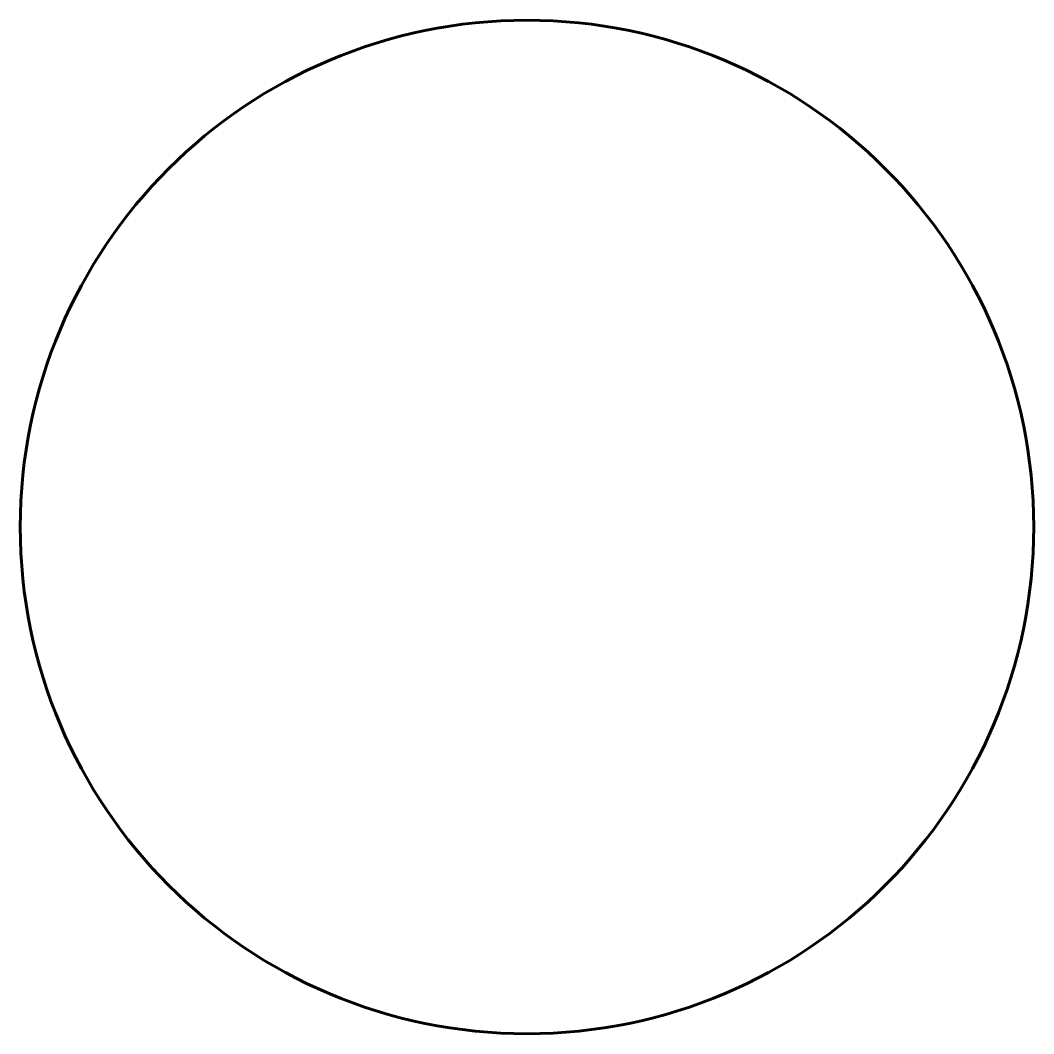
# Model space of a CAD drawing. Header units: millimetres. Extents: x -87 to 13, y 2 to 102.
import ezdxf

# ---------------------------------------------------------------- set-up
doc = ezdxf.new("R2010")
doc.units = ezdxf.units.MM
doc.linetypes.add('K5LT_BASIC', pattern=[0])

msp = doc.modelspace()

# ---------------------------------------------------------------- linework, layer by layer
at = {"color": 143, "linetype": 'K5LT_BASIC', "lineweight": 60, "true_color": 0x33acca}
msp.add_circle((-37.31, 51.86), 50, dxfattribs=at)

doc.saveas('drawing.dxf')
